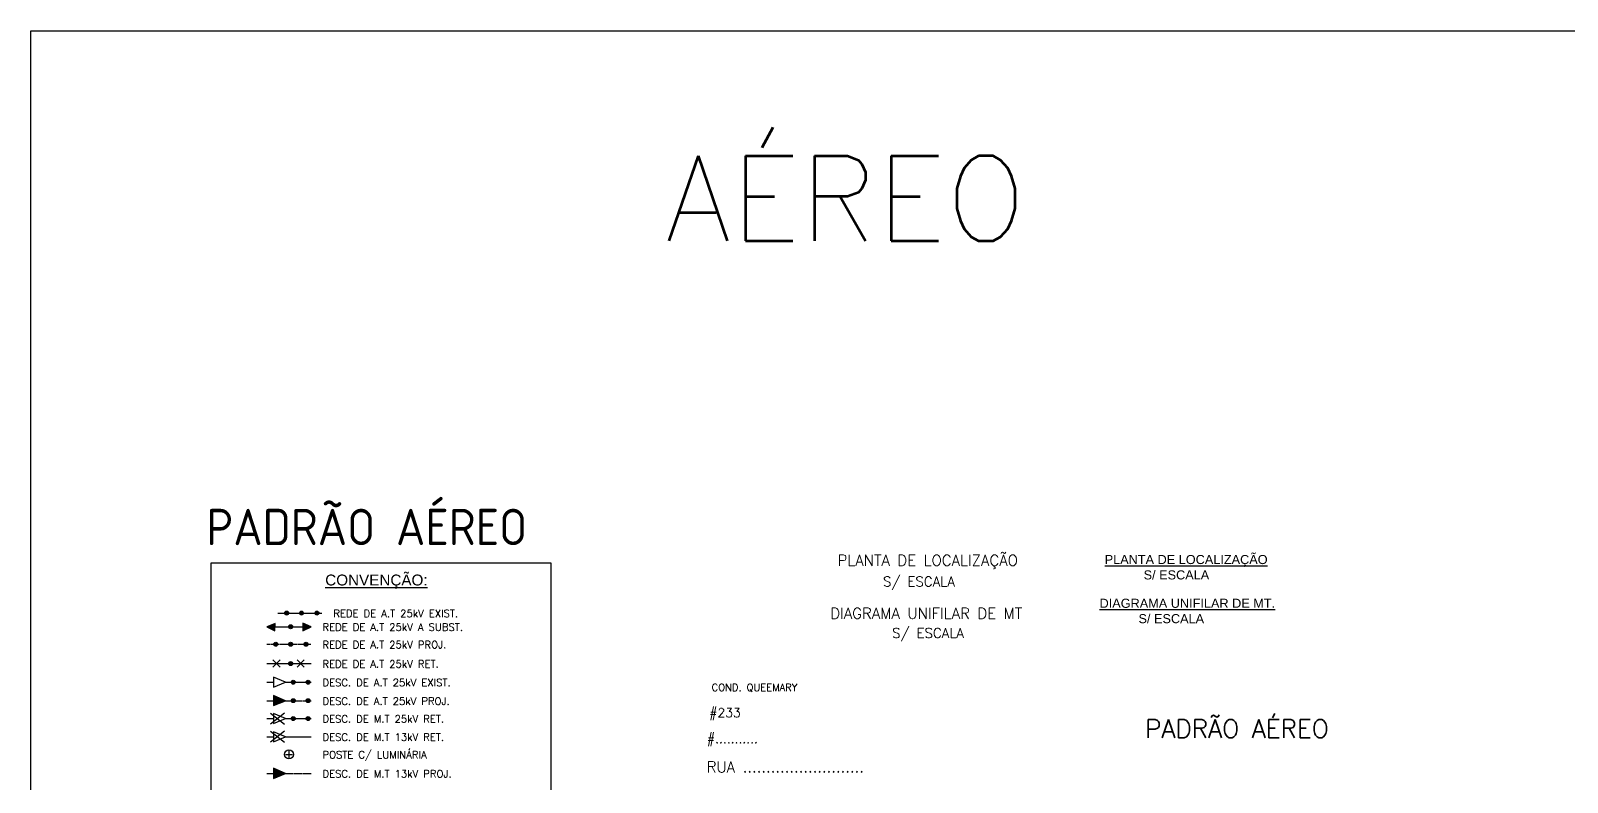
# Model space of a CAD drawing. Header units: millimetres. Extents: x 914 to 1954, y 1483 to 3495.
# Drawn here: x 1146.5 to 1569.4, y 3288.4 to 3495.3 of the extents above; entities that cross this region are included whole.
import ezdxf
from ezdxf.enums import TextEntityAlignment as Align

# ---------------------------------------------------------------- set-up
doc = ezdxf.new("R2010")
doc.units = ezdxf.units.MM
doc.linetypes.add('DASHED2', pattern=[0.375, 0.25, -0.125])
for name, color, linetype in [('CARIMBO', 5, 'Continuous'), ('descida_at_34kv_exist', 2, 'Continuous'), ('descida_at_34kv_proj', 2, 'Continuous'), ('descida_at_34kv_ret', 2, 'Continuous'), ('descida_mt_13kv_proj', 2, 'Continuous'), ('descida_mt_13kv_ret', 2, 'Continuous'), ('EQEXISTTXT', 2, 'Continuous'), ('LOTE', 5, 'Continuous'), ('poste_com_luminária', 2, 'Continuous'), ('poste_light_existente', 2, 'Continuous'), ('rede_ m.t_ 13kv_aérea á substituir', 2, 'Continuous'), ('rede_at_34kv_aerea_existente', 2, 'Continuous'), ('rede_at_34kv_aerea_projetada', 2, 'Continuous'), ('rede_at_34kv_aerea_relocar', 2, 'Continuous'), ('rede_at_34kv_aerea_retirar', 2, 'Continuous'), ('rede_at_34kv_aerea_substituir', 2, 'Continuous'), ('rede_mt_subt._existente', 2, 'Continuous'), ('TEXTOS_VARIAVEIS', 2, 'Continuous'), ('TOPOGRAFIA', 2, 'Continuous')]:
    doc.layers.add(name, color=color, linetype=linetype)
doc.styles.add('PADRÃO', font='romans.shx')
doc.styles.add('ROMANS', font='romans.shx', dxfattribs={"height": 0.45})
doc.styles.get("Standard").update_dxf_attribs({"font": 'arial.ttf'})
doc.styles.add('STANDART', font='isocp2.shx', dxfattribs={"height": 0.625})
doc.linetypes.add('TRACKS', pattern='A,0.15,[130,ltypeshp.shx,S=0.25,R=0,X=0,Y=0],0.15', length=0.3)

# ---------------------------------------------------------------- blocks, each defined once
blk = doc.blocks.new('REDE AT 34kV EXISTENTE')
at = {"layer": 'rede_at_34kv_aerea_existente'}
for points in [[(-3.56, 0, 1), (-4.64, 0, 1)], [(0.54, 0, 1), (-0.54, 0, 1)], [(4.77, 0, 1), (3.7, 0, 1)]]:
    blk.add_hatch(color=5, dxfattribs=at).paths.add_polyline_path(points)
blk.add_line((-6.52, 0), (5.62, 0), dxfattribs=at)
at = {"layer": 'rede_at_34kv_aerea_existente', "color": 5}
for centre in [(-4.1, 0), (0, 0), (4.23, 0)]:
    blk.add_circle(centre, 0.537, dxfattribs=at)
blk = doc.blocks.new('REDE AT 34kV SUBSTITUIR')
at = {"layer": 'rede_at_34kv_aerea_substituir', "linetype": 'Continuous'}
for points in [[(-4.21, 0.9), (-6.52, 0), (-4.33, -1.16)], [(5.62, 0), (3.34, 0.96), (3.4, -1.1)]]:
    blk.add_hatch(color=256, dxfattribs=at).paths.add_polyline_path(points)
at = {"layer": 'rede_at_34kv_aerea_substituir'}
blk.add_hatch(color=5, dxfattribs=at).paths.add_polyline_path([(0.54, 0, 1), (-0.54, 0, 1)])
at = {"layer": 'rede_at_34kv_aerea_substituir', "linetype": 'Continuous'}
for p, q in [((-4.21, 0.9), (-6.52, 0)), ((-6.52, 0), (-4.33, -1.16)), ((-4.33, -1.16), (-4.21, 0.9)), ((3.34, 0.96), (3.4, -1.1)), ((5.62, 0), (3.34, 0.96)), ((3.4, -1.1), (5.62, 0))]:
    blk.add_line(p, q, dxfattribs=at)
at = {"layer": 'rede_at_34kv_aerea_substituir'}
blk.add_line((-6.52, 0), (5.62, 0), dxfattribs=at)
at = {"layer": 'rede_at_34kv_aerea_substituir', "color": 5}
blk.add_circle((0, 0), 0.537, dxfattribs=at)
blk = doc.blocks.new('REDE AT 34kV RET.')
at = {"layer": 'rede_at_34kv_aerea_retirar'}
blk.add_hatch(color=5, dxfattribs=at).paths.add_polyline_path([(7.05, 0, 1), (5.98, 0, 1)])
for p, q in [((0, 0), (12.14, 0)), ((1.65, 1.03), (3.62, -0.95)), ((1.65, -0.95), (3.62, 1.03)), ((8.29, 1.03), (10.27, -0.95)), ((8.29, -0.95), (10.27, 1.03))]:
    blk.add_line(p, q, dxfattribs=at)
at = {"layer": 'rede_at_34kv_aerea_retirar', "color": 5}
blk.add_circle((6.52, 0), 0.537, dxfattribs=at)
blk = doc.blocks.new('DESCIDA AT 34kV EXIST.')
at = {"layer": 'descida_at_34kv_exist', "linetype": 'Continuous'}
for points in [[(7.79, 0, 1), (6.71, 0, 1)], [(11.86, 0, 1), (10.78, 0, 1)]]:
    blk.add_hatch(color=5, dxfattribs=at).paths.add_polyline_path(points)
at = {"layer": 'descida_at_34kv_exist'}
blk.add_line((0, 0), (1.82, 0), dxfattribs=at)
at = {"layer": 'descida_at_34kv_exist', "linetype": 'Continuous'}
for p, q in [((5.11, 0), (1.82, 1.39)), ((1.82, 1.39), (1.82, -1.36)), ((1.82, -1.36), (5.11, 0))]:
    blk.add_line(p, q, dxfattribs=at)
at = {"layer": 'descida_at_34kv_exist', "linetype": 'TRACKS', "ltscale": 5}
blk.add_line((5.11, 0), (12.14, 0), dxfattribs=at)
at = {"layer": 'descida_at_34kv_exist', "color": 5, "linetype": 'Continuous'}
for centre in [(7.25, 0), (11.32, 0)]:
    blk.add_circle(centre, 0.537, dxfattribs=at)
blk = doc.blocks.new('DESCIDA AT 34kV PROJ.')
at = {"layer": 'descida_at_34kv_proj', "linetype": 'Continuous'}
for color, points in [(256, [(1.82, -1.36), (5.11, 0), (1.82, 1.39)]), (5, [(7.79, 0, 1), (6.71, 0, 1)]), (5, [(11.86, 0, 1), (10.78, 0, 1)])]:
    blk.add_hatch(color=color, dxfattribs=at).paths.add_polyline_path(points)
at = {"layer": 'descida_at_34kv_proj'}
blk.add_line((0, 0), (1.82, 0), dxfattribs=at)
at = {"layer": 'descida_at_34kv_proj', "linetype": 'Continuous'}
for p, q in [((1.82, 1.39), (1.82, -1.36)), ((5.11, 0), (1.82, 1.39)), ((1.82, -1.36), (5.11, 0))]:
    blk.add_line(p, q, dxfattribs=at)
at = {"layer": 'descida_at_34kv_proj', "linetype": 'DASHED2', "ltscale": 0.5}
blk.add_line((5.11, 0), (12.14, 0), dxfattribs=at)
at = {"layer": 'descida_at_34kv_proj', "color": 5, "linetype": 'Continuous'}
for centre in [(7.25, 0), (11.32, 0)]:
    blk.add_circle(centre, 0.537, dxfattribs=at)
blk = doc.blocks.new('POSTE LIGHT EXISTENTE')
at = {"layer": 'poste_light_existente'}
blk.add_circle((0, 0), 1.25, dxfattribs=at)
blk = doc.blocks.new('POSTE COM LUMINARIA')
at = {"layer": 'poste_com_luminária', "color": 1}
for points in [[(-0.95, 0), (0.95, 0)], [(0, 0.95), (0, -0.95)]]:
    blk.add_lwpolyline(points, dxfattribs=at)
at = {"layer": 'poste_com_luminária'}
blk.add_blockref('POSTE LIGHT EXISTENTE', (0, 0), dxfattribs=at)
blk = doc.blocks.new('1')
at = {"layer": 'descida_mt_13kv_proj', "linetype": 'Continuous'}
blk.add_hatch(color=256, dxfattribs=at).paths.add_polyline_path([(-118.89, 466.21), (-115.6, 467.58), (-118.89, 468.97)])
at = {"layer": 'descida_mt_13kv_proj'}
blk.add_line((-120.71, 467.58), (-118.89, 467.58), dxfattribs=at)
at = {"layer": 'descida_mt_13kv_proj', "linetype": 'Continuous'}
for p, q in [((-115.6, 467.58), (-118.89, 468.97)), ((-118.89, 468.97), (-118.89, 466.21)), ((-118.89, 466.21), (-115.6, 467.58))]:
    blk.add_line(p, q, dxfattribs=at)
at = {"layer": 'descida_mt_13kv_proj', "linetype": 'DASHED2', "ltscale": 0.5}
blk.add_line((-115.6, 467.58), (-108.58, 467.58), dxfattribs=at)
blk = doc.blocks.new('5')
at = {"layer": 'descida_mt_13kv_ret', "color": 2}
for p, q in [((-115.89, 479.17), (-119.75, 476.16)), ((-119.75, 479.17), (-115.89, 476.16))]:
    blk.add_line(p, q, dxfattribs=at)
at = {"layer": 'descida_mt_13kv_ret', "linetype": 'Continuous'}
for p, q in [((-118.89, 479.04), (-118.89, 476.29)), ((-115.6, 477.65), (-118.89, 479.04)), ((-118.89, 476.29), (-115.6, 477.65))]:
    blk.add_line(p, q, dxfattribs=at)
at = {"layer": 'descida_mt_13kv_ret'}
blk.add_line((-120.71, 477.65), (-118.89, 477.65), dxfattribs=at)
at = {"layer": 'descida_mt_13kv_ret', "linetype": 'TRACKS', "ltscale": 6}
blk.add_line((-115.6, 477.65), (-108.58, 477.65), dxfattribs=at)
blk = doc.blocks.new('w')
at = {"layer": 'descida_at_34kv_ret', "linetype": 'Continuous'}
for points in [[(-112.92, 482.65, 1), (-114, 482.65, 1)], [(-108.85, 482.65, 1), (-109.93, 482.65, 1)]]:
    blk.add_hatch(color=5, dxfattribs=at).paths.add_polyline_path(points)
at = {"layer": 'descida_at_34kv_ret'}
blk.add_line((-120.71, 482.65), (-118.89, 482.65), dxfattribs=at)
at = {"layer": 'descida_at_34kv_ret', "color": 2}
for p, q in [((-119.75, 484.17), (-115.89, 481.16)), ((-115.89, 484.17), (-119.75, 481.16))]:
    blk.add_line(p, q, dxfattribs=at)
at = {"layer": 'descida_at_34kv_ret', "linetype": 'Continuous'}
for p, q in [((-115.6, 482.65), (-118.89, 484.04)), ((-118.89, 484.04), (-118.89, 481.29)), ((-118.89, 481.29), (-115.6, 482.65))]:
    blk.add_line(p, q, dxfattribs=at)
at = {"layer": 'descida_at_34kv_ret', "linetype": 'TRACKS', "ltscale": 5}
blk.add_line((-115.6, 482.65), (-108.58, 482.65), dxfattribs=at)
at = {"layer": 'descida_at_34kv_ret', "color": 5, "linetype": 'Continuous'}
for centre in [(-113.46, 482.65), (-109.39, 482.65)]:
    blk.add_circle(centre, 0.537, dxfattribs=at)

msp = doc.modelspace()

# ---------------------------------------------------------------- hatches: boundary and pattern name
at = {"layer": 'rede_at_34kv_aerea_projetada'}
for points in [[(1214.5, 3326.42, 1), (1213.42, 3326.42, 1)], [(1218.6, 3326.42, 1), (1217.52, 3326.42, 1)], [(1222.83, 3326.42, 1), (1221.75, 3326.42, 1)]]:
    msp.add_hatch(color=5, dxfattribs=at).paths.add_polyline_path(points)

# ---------------------------------------------------------------- linework, layer by layer
at = {"color": 1}
msp.add_lwpolyline([(1146.54, 3495.26), (1945.66, 3495.26), (1945.66, 2832.35), (1146.54, 2832.35)], close=True, dxfattribs=at)
at = {"layer": 'rede_at_34kv_aerea_projetada', "linetype": 'DASHED2', "ltscale": 0.5}
msp.add_line((1211.54, 3326.42), (1223.68, 3326.42), dxfattribs=at)
at = {"layer": 'rede_at_34kv_aerea_projetada', "color": 5}
for centre in [(1213.96, 3326.42), (1218.06, 3326.42), (1222.29, 3326.42)]:
    msp.add_circle(centre, 0.537, dxfattribs=at)
at = {"layer": 'rede_mt_subt._existente', "color": 5}
msp.add_lwpolyline([(1196.16, 3348.83), (1289.62, 3348.83), (1289.62, 2859.33), (1196.16, 2859.33)], close=True, dxfattribs=at)

# ---------------------------------------------------------------- block references
at = {"layer": 'rede_ m.t_ 13kv_aérea á substituir'}
for name in ['w', '5', '1']:
    msp.add_blockref(name, (1332.25, 2823.31), dxfattribs=at)
at = {"layer": 'rede_at_34kv_aerea_relocar'}
for name, p in [('REDE AT 34kV SUBSTITUIR', (1218.06, 3331.24)), ('REDE AT 34kV EXISTENTE', (1221.06, 3335.01))]:
    msp.add_blockref(name, p, dxfattribs=at)
at = {"layer": 'TEXTOS_VARIAVEIS'}
for name, p in [('REDE AT 34kV RET.', (1211.54, 3321.1)), ('DESCIDA AT 34kV EXIST.', (1211.54, 3315.97)), ('DESCIDA AT 34kV PROJ.', (1211.54, 3310.89)), ('POSTE COM LUMINARIA', (1217.61, 3296.1))]:
    msp.add_blockref(name, p, dxfattribs=at)

# ---------------------------------------------------------------- texts
at = {"layer": 'CARIMBO', "color": 4}
for s, p in [('%%UPLANTA DE LOCALIZAÇÃO', (1442.08, 3348.49)), ('%%UDIAGRAMA UNIFILAR DE MT.', (1440.67, 3336.45))]:
    msp.add_text(s, height=2.5, dxfattribs=at).set_placement(p)
at = {"layer": 'CARIMBO', "color": 2}
for p in [(1452.79, 3344.26), (1451.38, 3332.22)]:
    msp.add_text('S/ ESCALA', height=2.5, dxfattribs=at).set_placement(p)
at = {"layer": 'EQEXISTTXT', "color": 3, "style": 'PADRÃO'}
msp.add_text('AÉREO', height=23.4, dxfattribs=at).set_placement((1370.78, 3437.4), align=Align.CENTER)
at = {"layer": 'LOTE', "color": 6, "style": 'STANDART'}
msp.add_text('PADRÃO AÉREO', height=10, dxfattribs=at).set_placement((1194.88, 3353.7))
at = {"layer": 'TEXTOS_VARIAVEIS', "color": 4, "style": 'ROMANS'}
for s, height, p in [('PLANTA DE LOCALIZAÇÃO', 3, (1368.57, 3348.01)), ('DIAGRAMA UNIFILAR DE MT', 3, (1366.56, 3333.44)), ('COND. QUEEMARY', 2, (1333.93, 3313.55)), ('#233', 2.5, (1333.27, 3306.34)), ('PADRÃO AÉREO ', 5, (1453.2, 3300.68)), ('#...........', 2.5, (1332.62, 3299.22)), ('RUA ..........................', 3, (1332.53, 3291.17))]:
    msp.add_text(s, height=height, dxfattribs=at).set_placement(p)
at = {"layer": 'TEXTOS_VARIAVEIS', "color": 2, "style": 'ROMANS'}
for s, height, p in [('S/ ESCALA', 2.7, (1381.07, 3342.33)), ('REDE DE A.T 25kV A SUBST.', 2.0226, (1226.82, 3330.12)), ('REDE DE A.T 25kV EXIST.', 2.0226, (1229.82, 3333.89)), ('S/ ESCALA', 2.7, (1383.59, 3328.16)), ('REDE DE A.T 25kV PROJ.', 2.0226, (1226.82, 3325.3)), ('REDE DE A.T 25kV RET.', 2.0226, (1226.82, 3319.98)), ('DESC. DE A.T 25kV EXIST.', 2.0226, (1226.82, 3314.85)), ('DESC. DE A.T 25kV PROJ.', 2.0226, (1226.82, 3309.77)), ('DESC. DE M.T 25kV RET.', 2.0226, (1226.82, 3304.85)), ('DESC. DE M.T 13kV RET.', 2.0226, (1226.82, 3299.85)), ('POSTE C/ LUMINÁRIA', 2.0226, (1226.82, 3295.02)), ('DESC. DE M.T 13kV PROJ.', 2.0226, (1226.82, 3289.77))]:
    msp.add_text(s, height=height, dxfattribs=at).set_placement(p)
at = {"layer": 'TOPOGRAFIA', "color": 6}
msp.add_text('%%UCONVENÇÃO:', height=3, dxfattribs=at).set_placement((1227.58, 3342.6))

doc.saveas('drawing.dxf')
